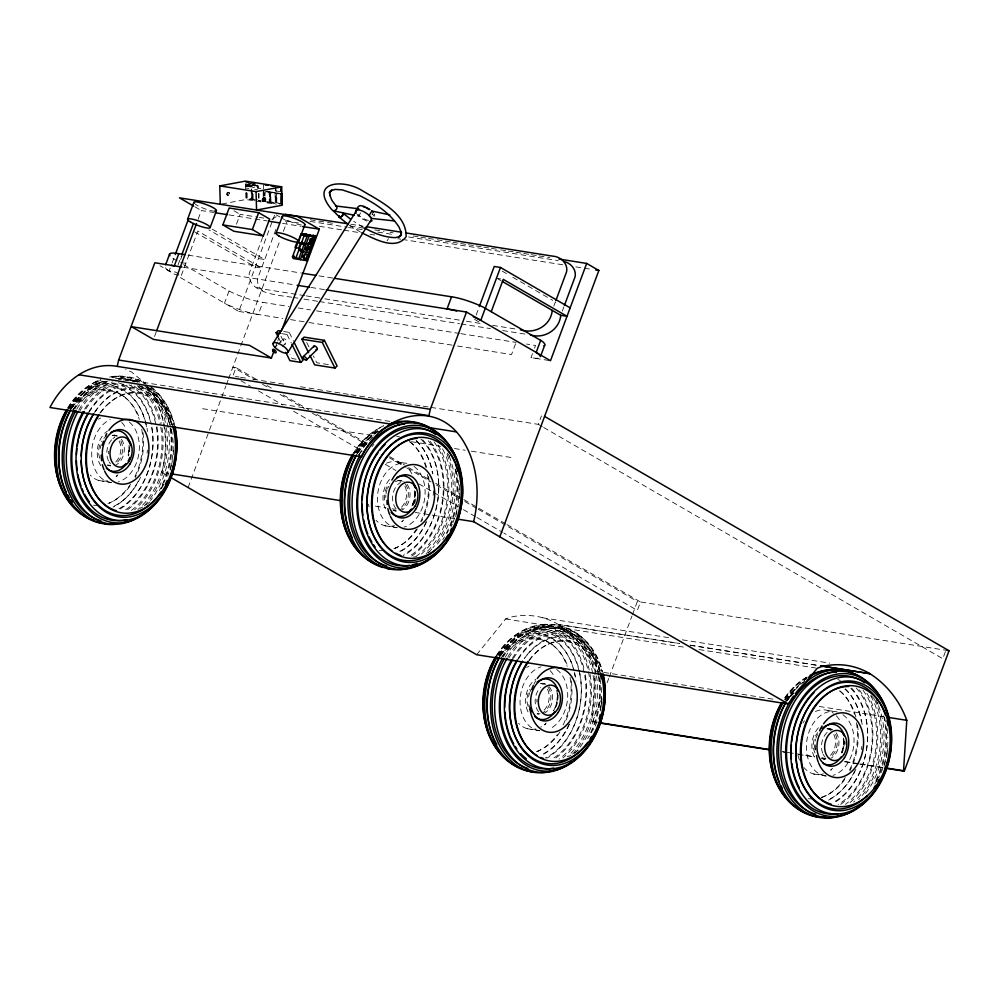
<?xml version="1.0" encoding="UTF-8"?>
<svg xmlns="http://www.w3.org/2000/svg" width="999" height="999" viewBox="0 0 999 999"><rect width="100%" height="100%" fill="white"/><g stroke="black" fill="none" stroke-linecap="round" stroke-linejoin="round"><path stroke-width="0.75" stroke-dasharray="5 3.75" d="M372.227 213.998L372.19 214.685L372.552 213.474M374.825 216.246L374.375 213.986L373.002 216.209M597.177 722.627L591.845 721.465L595.092 671.041C588.274 652.06 575.312 635.252 558.216 624.425L679.295 643.443M128.147 455.369L129.108 447.689M415.06 491.333L413.911 500.549L412.013 506.381M557.654 694.342L556.493 703.558L554.12 710.838M843.98 739.61L842.819 748.825L840.921 754.657M253.209 184.64L253.521 185.689L253.296 184.653M256.219 186.114L256.031 185.09M252.36 185.302L252.622 184.553M252.672 184.69L252.285 185.489L252.26 184.49M178.933 274.101L175.374 272.04L169.118 271.054L171.628 264.298M172.128 262.949L174.713 255.994M178.034 264.897L181.219 256.331M180.607 259.54L182.168 255.332M154.533 336.501L156.144 332.155M198.139 219.231L201.373 210.539L213.624 212.475M181.306 275.474L197.827 231.069L261.576 268.007L255.319 267.02L192.894 230.844M226.661 194.256L227.285 192.582L229.008 192.407L229.708 193.818L229.096 195.492C226.848 197.153 226.186 192.07 227.772 195.729M227.073 194.318L227.285 192.582M227.36 195.667L228.684 195.417L229.008 192.407M236.463 224.213L240.122 214.36L257.817 217.158M183.579 264.66L229.021 290.996L224.5 303.147L226.074 303.946A27.173 5.045 20.4 0 0 258.291 314.51L262.799 302.36L288.898 306.493M262.612 237.375L249.188 273.476C248.177 293.544 278.421 295.217 291.72 297.19M180.394 277.585L238.811 311.426L272.315 221.316M272.852 219.88L274.987 214.148M275.936 229.383L257.717 278.409C256.706 283.616 259.578 289.023 264.111 291.633M188.112 487.537L225.886 385.989M226.423 384.528L228.034 380.182M228.584 378.733L280.107 240.185M283.366 231.418L287.163 221.216L299.438 223.152M256.243 379.333L236.026 367.62L232.879 376.061L239.023 377.035M275.724 346.441L277.335 342.083M277.884 340.634L278.958 337.724M476.148 315.06L479.333 306.481M515.546 343.756L511.538 354.545L456.281 345.816M549 360.477L531.018 357.63L532.517 353.584M534.527 348.189L535.526 345.479L526.535 344.068M553.808 306.144L555.382 301.923L559.028 304.033M562.325 311.089L563.898 306.855M430.881 407.367L538.311 424.363L541.458 415.909M592.582 721.89L601.748 697.227M607.142 682.717L608.766 678.371M609.303 676.922L631.967 615.983M632.504 614.535L637.362 601.473L945.916 650.262M945.404 651.673L942.781 658.716L543.706 427.485M253.846 184.803L254.108 185.802L254.071 184.877M249.688 184.228L250.062 183.604M360.651 212.862L358.591 216.196L355.594 215.559M387.137 240.846L388.511 238.624M96.116 410.214L96.628 409.415M72.378 405.369L73.414 403.821M358.129 450.549L359.178 449.001M500.724 653.558L501.76 652.01M788.086 697.277L787.05 698.838A65.634 47.477 -81 0 1 796.191 688.611M476.66 654.732L505.556 618.968L509.802 617.37A120.255 86.988 -81 0 1 557.954 624.225M117.894 474.762L116.134 476.698L117.07 475.774A32.592 23.576 -81 0 1 113.624 478.234M403.658 519.955L401.885 521.878L402.822 520.954A32.592 23.576 -81 0 1 399.388 523.426M546.241 722.951L544.48 724.887L545.417 723.963A32.592 23.576 -81 0 1 540.771 727.097M832.567 768.231L830.806 770.154L831.73 769.23A32.592 23.576 -81 0 1 828.296 771.703M249.213 185.302L249.538 185.714M281.581 333.629L287.05 334.49L289.186 332.392L293.331 340.759M274.95 347.315L277.085 345.217M278.147 344.168L283.479 338.911M282.317 346.478L286.588 342.282A2.298 1.136 45.4 0 0 285.04 339.161A2.298 1.136 45.4 0 0 283.466 340.347A2.298 1.136 45.4 0 0 286.588 342.282M123.077 500.511L123.976 499.625M408.828 545.691L409.727 544.805M551.423 748.701L552.322 747.814M837.749 793.968L838.648 793.094M103.859 438.336L106.668 435.864M271.903 219.318L276.823 216.321M109.166 402.922L110.24 402.235M119.88 396.116L121.141 395.304M537.512 651.111L538.586 650.424M548.226 644.305L549.487 643.493M95.205 382.28L98.002 380.569M523.551 630.481L526.336 628.758M110.689 502.435L109.341 503.084A58.654 42.42 -81 0 0 130.594 484.078M396.441 547.614L395.104 548.264A58.654 42.42 -81 0 0 416.358 529.27M539.023 750.624L537.687 751.273A58.654 42.42 -81 0 0 557.342 734.602M824.013 796.54L825.349 795.903M285.339 221.254L288.087 220.23M254.77 185.002L254.795 185.889M540.721 627.447L543.856 626.748M245.991 183.379L246.066 186.251L246.054 181.918M246.116 188.062L248.913 188.461M257.53 188.037L257.342 185.177L257.53 188.037L252.035 187.2L252.06 184.303M257.929 185.265L258.004 188.149L258.029 185.252M269.505 191.721L269.693 202.385L269.505 191.721L264.023 190.884M269.992 191.833L275.474 192.657L275.662 203.334L270.279 202.485L269.992 191.833L270.379 202.46M275.324 190.884L275.337 186.538M269.081 192.233L269.892 192.07A42.994 31.094 -81 0 0 269.33 201.723L269.081 192.233L264.585 191.521L264.698 195.579M275.786 186.663L275.911 190.971L280.07 191.583M270.554 192.457L275.861 193.019A42.994 31.094 -81 0 0 275.299 202.672L270.804 201.96L270.554 192.457L275.861 193.019M281.268 203.609L276.773 202.897L276.511 193.406L281.83 193.956M221.79 204.008L245.904 199.513L261.014 201.898M246.341 192.607L246.503 198.689L251.898 199.538L246.503 198.689L246.166 189.573M252.235 190.497L252.372 199.65L255.17 200.062M115.335 376.173L118.881 376.473M543.681 624.363L547.227 624.662M250.287 184.328L250.374 183.004M248.913 184.952L248.951 186.289M252.697 185.564L252.747 184.578M248.276 185.015L247.527 184.74L248.489 184.89L248.526 186.226L248.264 184.852M247.877 186.114L247.839 184.94M246.066 186.251L251.561 187.088L251.448 182.78M258.004 188.149L260.801 188.549M275.911 190.971L279.945 191.608M254.782 189.423L257.567 189.835M280.095 193.394L275.961 192.77L276.236 203.421L280.282 204.058M265.397 191.358L269.892 192.07M276.511 193.406L279.52 193.881M246.79 192.757L246.94 198.177L251.436 198.888A42.994 31.094 -81 0 1 251.623 192.495M252.759 193.694L252.897 199.126L257.405 199.837M258.441 200.574L261.139 200.999M267.108 201.948L269.792 202.372M252.372 199.65L255.07 200.075M258.341 200.599L261.039 201.024M264.31 201.536L269.693 202.385M270.279 202.485L275.662 203.334M267.058 202.859L276.136 204.296M350.824 224.238L363.137 226.174M310.302 219.743L333.329 223.376M350.212 226.049L364.036 228.234M374.787 229.932L383.991 231.393M390.134 232.367L393.206 232.842M413.174 236.001L419.305 236.975M420.841 237.213L426.985 238.187M428.521 238.436L443.881 240.859M445.417 241.096L451.56 242.07M453.096 242.32L459.228 243.281M460.764 243.531L466.908 244.505M468.444 244.743L474.587 245.717M476.123 245.954L482.267 246.928M483.803 247.165L489.935 248.139M491.471 248.389L499.15 249.6M500.686 249.837L506.83 250.811M508.366 251.049L514.51 252.023M516.046 252.272L522.19 253.234M523.726 253.484L529.857 254.458M531.393 254.695L537.537 255.669M539.073 255.906L549.825 257.605M310.115 221.391L347.04 227.223M348.576 227.472L362.425 229.658M377.809 232.093L394.73 234.765M408.579 236.95L558.254 260.614M319.405 226.311L342.432 229.945M343.968 230.195L359.328 232.617M370.067 234.315L374.675 235.052M397.714 238.686L400.786 239.173M402.322 239.423L563.536 264.91M575.824 266.845L591.171 269.28M259.29 217.382L263.711 218.082M228.946 214.897L253.459 218.781M254.995 219.018L267.245 220.954M282.567 223.376L300.949 226.286M498.251 278.559L500.749 278.958M188.062 255.157L300.537 272.939M319.031 275.874L332.904 278.059M180.819 262.537L185.826 263.324M183.504 267.295L295.554 285.015M310.901 287.437L324.712 289.623M178.796 275.075L175.05 274.488L160.015 265.771M304.757 295.667L260.464 288.649L255.582 286.701M306.293 295.904L323.239 298.589M324.775 298.826L460.289 320.254M466.446 321.228L483.379 323.901M492.619 325.362L517.257 329.258M293.256 297.427L297.877 298.164M304.033 299.138L317.894 301.323M319.443 301.573L459.565 323.726M461.101 323.976L490.359 328.596M502.684 330.544L525.786 334.203M298.102 307.942L310.389 309.89M316.521 310.851L459.265 333.429M460.801 333.666L516.046 342.407M238.811 311.426L282.842 318.394M290.522 319.605L307.405 322.277M308.941 322.515L454.745 345.567M283.716 331.518L289.186 332.392M296.154 359.203L292.045 358.554L289.972 354.37M328.384 364.585L316.758 362.749L313.424 356.006M236.026 367.62L232.892 367.12L254.47 379.62M240.559 377.285L246.691 378.246M252.834 379.22L286.601 384.565M300.412 386.738L341.858 393.294M343.394 393.544L349.525 394.505M351.061 394.755L381.768 399.6M383.291 399.85L389.435 400.824M390.971 401.061L397.115 402.035M398.651 402.272L404.782 403.246M406.318 403.484L421.665 405.919M423.201 406.156L429.345 407.13M389.96 421.403L144.293 382.555L131.281 371.815L125.649 369.642M202.635 408.703L373.064 435.651M411.451 441.72L440.621 446.328M454.433 448.514L465.184 450.212M471.328 451.186L514.323 457.992M398.826 462.175L405.644 463.249M115.547 435.414L113.799 435.127A15.447 11.164 -81 0 1 116.558 436.138M401.311 480.594L399.563 480.319A15.447 11.164 -81 0 1 402.322 481.331M163.674 424.1A87.75 63.474 -81 0 1 161.938 472.377L168.082 473.351M375.362 506.118L386.101 507.817M392.245 508.791L395.317 509.278M415.284 512.437L430.631 514.86M432.167 515.109L455.194 518.743M98.901 480.519L111.189 482.455M384.652 525.699L396.94 527.634M542.632 617.744L668.531 637.649M682.354 639.835L829.757 663.136M690.047 645.142L819.018 665.534M558.216 624.425L679.507 643.606M690.259 645.304L819.23 665.696M505.556 618.968L685.202 647.364M699.025 649.55L815.721 668.006M595.092 671.041L776.26 699.687M819.255 706.48L883.74 716.683M827.734 710.451L835.926 711.75M543.893 683.603L542.145 683.316A15.447 11.164 -81 0 1 544.905 684.327M830.219 728.87L828.471 728.596A15.447 11.164 -81 0 1 831.23 729.607M591.845 721.465L596.453 722.202M782.229 751.573L786.837 752.297M788.373 752.547L814.472 756.668M822.152 757.891L825.224 758.366M845.191 761.525L859.003 763.711M860.539 763.96L883.566 767.594M782.966 751.997L789.11 752.971M798.326 754.432L813.673 756.855M821.353 758.066L825.961 758.79M844.38 761.713L858.203 763.898M859.739 764.135L882.766 767.781M538.848 714.06L537.087 713.786A15.447 11.164 -81 0 0 540.022 713.761M823.413 759.053L825.174 759.34A15.447 11.164 -81 0 1 820.004 756.343M527.235 728.708L539.522 730.644M813.561 773.975L825.848 775.911M366.833 221.054L362.537 219.056L357.093 214.685M132.293 380.132L135.302 381.368M560.639 628.321L563.648 629.557M229.021 290.996L230.594 291.795A27.173 5.045 20.4 0 0 262.799 302.36M363.286 227.31L353.696 221.353M360.514 232.13L349.375 225.175M502.185 271.104L507.504 274.188M512.824 277.272L552.722 300.387M497.002 278.371L501.036 280.707M474.55 319.343L480.482 322.777M276.199 214.86L279.857 216.97M281.069 217.682L287.163 221.216M234.028 210.826L240.122 214.36M194.93 206.805L201.373 210.539M212.325 229.196L264.723 259.553L258.466 258.566L208.878 229.832M538.311 424.363L542.357 426.698M177.198 260.964L172.577 258.179A27.173 5.045 20.4 0 1 170.979 256.868M267.033 385.589L272.427 388.711M283.216 394.955L308.828 409.802M316.92 414.485L366.795 443.394M389.722 456.668L403.209 464.485M408.591 467.607L430.169 480.107M435.564 483.229L462.525 498.851M463.873 499.637L477.36 507.442M478.708 508.229L505.669 523.851M507.017 524.637L640.484 601.972L637.35 610.414L503.871 533.079M262.562 384.303L269.293 388.211M280.082 394.468L304.345 408.529M312.437 413.211L366.371 444.455M389.285 457.742L405.469 467.107M406.818 467.894L431.081 481.955M436.476 485.077L459.39 498.364M464.785 501.486L476.923 508.516M478.271 509.29L637.362 601.473M240.971 380.756L250.412 386.226M258.504 390.909L282.767 404.97M293.556 411.213L362.312 451.061M385.227 464.335L396.016 470.591M418.931 483.866L458.029 506.518M463.424 509.652L475.561 516.683M476.91 517.457L502.522 532.305M161.938 472.377L167.17 475.412M169.118 271.054L168.069 270.329A27.173 5.045 20.4 0 1 165.135 266.096M577.347 633.591L579.919 635.789M249.925 183.629L249.85 184.253L248.002 183.441M551.148 643.793L552.285 644.855M122.815 395.604L123.938 396.665M146.016 384.915L153.734 395.517A87.75 63.474 -81 0 1 163.399 422.602M255.956 185.539L254.433 185.09L255.956 185.677M596.253 661.326L597.265 663.174M167.907 413.136L168.918 414.985M857.192 706.755L857.679 707.704M570.866 661.488L571.353 662.424M428.284 458.479L428.771 459.415M142.52 413.299L143.019 414.235M306.743 342.507L309.415 347.902M287.05 334.49L291.196 342.857M280.994 336.238L285.14 344.605M278.871 338.336L280.931 342.52M275.05 193.169L275.299 202.672M264.161 192.395L264.148 195.454M263.374 184.665L263.386 188.998M263.549 190.772L263.561 195.354M263.149 192.645L263.261 196.716M258.691 193.282L258.878 200.075A42.994 31.094 -81 0 1 259.066 193.669M255.057 185.939L254.932 184.915L254.87 185.789M251.611 188.886L251.785 199.563M251.174 189.398L251.436 198.888M250.162 185.29L250.312 186.363M249.338 185.839L249.787 186.351L249.201 185.302M245.492 184.178L245.904 199.513M214.797 211.214A12.038 2.235 20.4 0 1 195.205 204.096M301.398 225.012A12.038 2.235 20.4 0 1 285.402 219.206M538.099 358.216A27.173 5.045 20.4 0 1 531.018 357.63M263.449 195.991A42.994 31.094 -81 0 1 263.823 191.945M252.897 199.126A42.994 31.094 -81 0 1 253.034 193.531M270.804 201.96A42.994 31.094 -81 0 1 271.366 192.308M276.76 202.897A42.994 31.094 -81 0 1 277.335 193.257M264.91 196.229A42.994 31.094 -81 0 1 265.284 192.183M246.928 198.177A42.994 31.094 -81 0 1 247.065 192.595M94.53 412.5A63.761 46.116 -81 0 1 171.503 424.388M95.005 411.763A65.272 47.215 -81 0 1 173.988 424.625M118.719 378.833A72.153 52.185 -81 0 1 138.037 382.267M144.805 386.226A72.153 52.185 -81 0 1 150.549 500.437M76.823 409.053A72.153 52.185 -81 0 1 109.066 380.844M111.751 377.709A74.55 53.921 -81 0 1 145.829 384.116M150.474 387.924A74.55 53.921 -81 0 1 169.892 426.91M170.117 428.309A74.55 53.921 -81 0 1 159.365 490.509M74.813 409.028A74.55 53.921 -81 0 1 103.459 380.756M109.653 377.048A74.288 53.734 -81 0 1 142.183 383.778M146.828 387.575A74.288 53.734 -81 0 1 165.597 423.414M166.396 427.822A74.288 53.734 -81 0 1 142.882 507.317M71.416 408.616A74.288 53.734 -81 0 1 101.211 379.857M100.737 412.612A60.889 44.043 -81 0 1 172.303 424.725M118.144 378.434A73.714 53.322 -81 0 1 145.355 383.054M150.175 386.276A73.714 53.322 -81 0 1 172.802 427.722M78.784 410.052A73.714 53.322 -81 0 1 108.342 381.518M137.325 385.789A67.108 48.539 -81 0 1 172.115 424.737M88.911 412.587A67.108 48.539 -81 0 1 131.693 385.139M146.154 386.938A69.693 50.412 -81 0 1 171.578 424.787M173.576 450.149A69.693 50.412 -81 0 1 173.189 454.695M172.34 460.739A69.693 50.412 -81 0 1 171.766 463.723M171.453 465.197A69.693 50.412 -81 0 1 169.518 472.502M85.839 409.003A69.693 50.412 -81 0 1 118.893 383.216M125.612 380.257A71.828 51.948 -81 0 1 144.843 383.666M151.573 387.6A71.828 51.948 -81 0 1 174.5 427.385M84.665 409.066A71.828 51.948 -81 0 1 115.996 382.255M115.509 378.559A71.928 52.023 -81 0 1 134.765 381.98M141.508 385.926A71.928 52.023 -81 0 1 164.46 425.749M164.723 427.21A71.928 52.023 -81 0 1 137.887 509.54M73.002 409.965A71.928 52.023 -81 0 1 104.52 381.044M137.937 386.501A70.717 51.149 -81 0 1 160.165 423.976M160.764 427.097A70.717 51.149 -81 0 1 130.719 510.901M71.304 408.878A70.717 51.149 -81 0 1 103.359 381.081M118.357 379.233A70.717 51.149 -81 0 1 121.329 379.583M112.612 435.439A15.447 11.164 -81 0 1 118.319 436.426M121.403 439.248A15.447 11.164 -81 0 1 116.346 464.785M107.742 464.86A15.447 11.164 -81 0 0 110.502 465.871L108.741 465.596A15.447 11.164 -81 0 0 111.676 465.571M120.842 440.934A15.447 11.164 -81 0 1 114.585 464.51M100.262 448.464A15.447 11.164 -81 0 1 101.299 444.58M121.716 422.365A32.592 23.576 -81 0 1 126.473 429.47M129.795 446.765A32.592 23.576 -81 0 1 128.746 455.194M107.517 480.719A32.592 23.576 -81 0 1 90.247 475.137M98.327 419.268A32.592 23.576 -81 0 1 100.737 418.019M129.008 447.415A21.728 15.722 -81 0 1 128.022 455.831M100.874 465.759A21.728 15.722 -81 0 1 103.821 434.228M104.683 433.329A21.728 15.722 -81 0 1 107.48 431.056M72.752 410.027A57.717 41.746 -81 0 1 139.835 419.155M142.994 432.654A57.717 41.746 -81 0 1 135.202 477.547M130.02 486.026A57.717 41.746 -81 0 1 107.979 503.508M98.139 505.394A57.717 41.746 -81 0 1 93.444 505.182M70.804 409.178A58.654 42.42 -81 0 1 139.311 419.493M141.746 429.27A58.654 42.42 -81 0 1 134.927 476.473M129.296 422.04A32.592 23.576 -81 0 1 138.636 455.032A32.592 23.576 -81 0 1 118.332 481.905M111.488 482.592A32.592 23.576 -81 0 1 91.708 454.37A32.592 23.576 -81 0 1 110.29 419.53M99.838 413.099A59.79 43.244 -81 0 1 170.916 427.809M171.266 429.233A59.79 43.244 -81 0 1 171.578 462.787M171.254 464.298A59.79 43.244 -81 0 1 167.632 476.161M163.836 484.378A59.79 43.244 -81 0 1 159.99 490.671M149.838 502.022A59.79 43.244 -81 0 1 140.359 508.266M123.376 379.995A71.404 51.648 -81 0 1 138.162 382.305M147.677 387.4A71.404 51.648 -81 0 1 170.467 426.935M170.729 428.384A71.404 51.648 -81 0 1 163.936 482.579M163.324 483.953A71.404 51.648 -81 0 1 159.915 490.609M79.658 411.263A71.404 51.648 -81 0 1 112.762 381.918M68.569 408.653A63.299 45.779 -81 0 1 144.98 420.442M145.392 421.94A63.299 45.779 -81 0 1 146.703 428.059M147.415 450.162A63.299 45.779 -81 0 1 147.065 453.171M138.162 481.318A63.299 45.779 -81 0 1 113.037 507.117M72.153 407.455A61.975 44.83 -81 0 1 117.383 388.186A61.975 44.83 -81 0 1 147.527 431.481M140.572 477.16A61.975 44.83 -81 0 1 112.875 506.68M111.863 376.948A72.964 52.772 -81 0 1 134.628 382.093M139.398 385.277A72.964 52.772 -81 0 1 161.226 423.339M162.025 427.797A72.964 52.772 -81 0 1 134.553 509.815M68.744 408.816A72.964 52.772 -81 0 1 100.724 379.47M134.153 386.014A70.604 51.074 -81 0 1 156.006 421.865M156.943 426.548A70.604 51.074 -81 0 1 125.687 511.088M67.62 408.354A70.604 51.074 -81 0 1 101.124 380.144M128.896 445.479A15.447 11.164 -81 0 1 128.496 455.969M110.402 463.686A15.447 11.164 -81 0 1 109.091 461.888M108.529 460.864A15.447 11.164 -81 0 1 112.1 439.323M112.962 438.549A15.447 11.164 -81 0 1 114.785 437.3M129.133 384.827A68.594 49.613 -81 0 1 156.106 425.799M156.381 427.322A68.594 49.613 -81 0 1 123.539 511.026M70.08 408.866A68.594 49.613 -81 0 1 107.992 381.069M69.955 408.953A65.634 47.477 -81 0 1 150.175 420.666M151.761 427.859A65.634 47.477 -81 0 1 118.194 509.153M118.431 382.804A67.345 48.714 -81 0 1 151.274 424.163M151.836 427.135A67.345 48.714 -81 0 1 118.369 510.027M67.907 407.742A67.345 48.714 -81 0 1 108.604 381.456M146.965 386.825A68.968 49.888 -81 0 1 174.425 424.138M88.911 411.663A68.968 49.888 -81 0 1 124.113 384.178M112.238 435.264A15.172 10.977 -81 0 1 114.947 436.263M119.156 440.971A15.172 10.977 -81 0 1 113.012 464.123M110.152 465.172A15.172 10.977 -81 0 1 107.268 465.197M99.875 458.416A15.172 10.977 -81 0 1 101.623 441.133M108.566 453.821A15.447 11.164 -81 0 1 108.666 451.148M449.088 455.994A72.153 52.185 -81 0 1 436.301 545.616M455.082 469.068A74.55 53.921 -81 0 1 442.794 539.697M447.028 454.283A74.288 53.734 -81 0 1 432.854 547.802M431.83 549.013A74.288 53.734 -81 0 1 428.646 552.497M357.18 453.796A74.288 53.734 -81 0 1 379.545 429.095M442.507 448.826A71.928 52.023 -81 0 1 425.811 552.784M358.753 455.157A71.928 52.023 -81 0 1 368.331 441.733M369.355 440.609A71.928 52.023 -81 0 1 373.626 436.451M434.066 441.945A70.717 51.149 -81 0 1 416.471 556.093M357.068 454.058A70.717 51.149 -81 0 1 378.196 431.443M386.488 463.211A32.592 23.576 -81 0 1 404.47 464.922M409.253 469.655A32.592 23.576 -81 0 1 412.237 474.65M415.559 491.945A32.592 23.576 -81 0 1 412.924 505.806M394.53 525.574A32.592 23.576 -81 0 1 376.011 520.329M369.031 506.868A32.592 23.576 -81 0 1 368.481 504.233M395.467 481.68A15.447 11.164 -81 0 1 404.071 481.605M407.167 484.44A15.447 11.164 -81 0 1 402.098 509.965M393.494 510.039A15.447 11.164 -81 0 0 396.253 511.051L394.505 510.776A15.447 11.164 -81 0 0 397.44 510.751M405.407 484.153A15.447 11.164 -81 0 1 400.349 509.69M385.751 497.652A15.447 11.164 -81 0 1 385.851 494.98M386.026 493.643A15.447 11.164 -81 0 1 387.05 489.76M387.55 488.548A15.447 11.164 -81 0 1 388.761 486.276M396.653 436.276A57.717 41.746 -81 0 1 399.687 436.975M409.69 441.845A57.717 41.746 -81 0 1 426.548 467.282M428.546 476.398A57.717 41.746 -81 0 1 421.615 521.428M417.357 528.921A57.717 41.746 -81 0 1 393.743 548.688M383.903 550.574A57.717 41.746 -81 0 1 379.195 550.374M358.516 455.207A57.717 41.746 -81 0 1 362.312 450.474M409.74 441.658A58.654 42.42 -81 0 1 425.911 467.395M427.497 474.45A58.654 42.42 -81 0 1 420.679 521.653M357.492 453.109A58.654 42.42 -81 0 1 368.231 442.37M414.76 492.594A21.728 15.722 -81 0 1 411.201 507.455M385.414 508.828A21.728 15.722 -81 0 1 390.447 478.509M414.023 466.433A32.592 23.576 -81 0 1 424.538 499.375A32.592 23.576 -81 0 1 404.083 527.085M397.24 527.772A32.592 23.576 -81 0 1 377.947 492.132A32.592 23.576 -81 0 1 406.88 463.336M447.39 453.121A59.79 43.244 -81 0 1 449.85 456.705M456.293 471.578A59.79 43.244 -81 0 1 457.629 506.431M457.018 509.478A59.79 43.244 -81 0 1 452.822 522.764M452.235 524.15A59.79 43.244 -81 0 1 450.961 526.885M429.77 551.448A59.79 43.244 -81 0 1 426.111 553.446M416.371 556.618A59.79 43.244 -81 0 1 413.524 556.98M455.631 469.23A71.404 51.648 -81 0 1 450.287 526.386M448.439 530.494A71.404 51.648 -81 0 1 447.102 533.166M371.978 446.64A71.404 51.648 -81 0 1 373.926 444.268M416.396 440.547A63.299 45.779 -81 0 1 432.455 473.239M433.504 490.846A63.299 45.779 -81 0 1 433.166 495.342M426.436 521.291A63.299 45.779 -81 0 1 400.087 551.648M354.333 453.833A63.299 45.779 -81 0 1 373.226 435.527M416.096 440.896A61.975 44.83 -81 0 1 432.867 473.876M426.323 522.34A61.975 44.83 -81 0 1 398.626 551.873M357.904 452.647A61.975 44.83 -81 0 1 369.93 440.197M437.962 444.992A72.964 52.772 -81 0 1 421.428 554.033M355.257 452.684A72.964 52.772 -81 0 1 383.753 425.749L380.969 427.472A70.604 51.074 -81 0 0 353.384 453.534M430.269 441.433A70.604 51.074 -81 0 1 411.451 556.281M414.647 490.659A15.447 11.164 -81 0 1 412.125 505.894M396.166 508.866A15.447 11.164 -81 0 1 400.537 482.48M428.234 440.796A68.594 49.613 -81 0 1 410.539 555.444M356.643 452.747A68.594 49.613 -81 0 1 378.371 431.406M420.866 439.135A65.634 47.477 -81 0 1 437.737 500.187A65.634 47.477 -81 0 1 403.958 554.333M356.506 452.909A65.634 47.477 -81 0 1 373.451 435.564M422.702 439.76A67.345 48.714 -81 0 1 437.487 502.322A67.345 48.714 -81 0 1 402.884 555.881M353.671 452.922A67.345 48.714 -81 0 1 378.721 430.107M415.846 498.751A20.417 14.76 -81 0 1 414.485 503.883M397.989 480.457A15.172 10.977 -81 0 1 400.711 481.443M404.907 486.151A15.172 10.977 -81 0 1 398.763 509.315M395.916 510.352A15.172 10.977 -81 0 1 393.032 510.377M384.665 500.049A15.172 10.977 -81 0 1 389.622 483.516M459.39 484.84A69.693 50.412 -81 0 1 459.103 498.364M458.341 504.42A69.693 50.412 -81 0 1 457.817 507.417M456.868 511.838A69.693 50.412 -81 0 1 455.282 517.682M599.85 672.577A63.761 46.116 -81 0 0 524.463 658.403L524.962 657.604A65.272 47.215 -81 0 1 601.947 671.415M505.169 657.242A72.153 52.185 -81 0 1 557.317 627.547A72.153 52.185 -81 0 1 596.178 674.375M596.44 675.836A72.153 52.185 -81 0 1 574.875 753.308M503.159 657.217A74.55 53.921 -81 0 1 557.817 625.199A74.55 53.921 -81 0 1 598.239 675.099M598.463 676.498A74.55 53.921 -81 0 1 587.699 738.698M500.536 655.469A74.288 53.734 -81 0 1 553.084 624.7A74.288 53.734 -81 0 1 593.618 670.104M594.742 676.011A74.288 53.734 -81 0 1 572.315 754.37M529.083 660.801A60.889 44.043 -81 0 1 600.199 671.503M507.892 656.917A73.714 53.322 -81 0 1 561.176 626.573A73.714 53.322 -81 0 1 600.874 674.412M601.935 702.047A73.714 53.322 -81 0 1 601.585 705.019M518.044 659.502A67.108 48.539 -81 0 1 600.074 671.465M513.424 658.391A69.693 50.412 -81 0 1 599.562 671.453M601.922 698.338A69.693 50.412 -81 0 1 601.361 704.407M601.148 705.918A69.693 50.412 -81 0 1 600.112 711.912M512.25 658.516A71.828 51.948 -81 0 1 562.487 628.683A71.828 51.948 -81 0 1 601.91 671.228M502.085 656.867A71.928 52.023 -81 0 1 554.083 627.26A71.928 52.023 -81 0 1 592.807 673.938M593.069 675.399A71.928 52.023 -81 0 1 567.32 756.78M500.399 655.819A70.717 51.149 -81 0 1 580.781 651.248A70.717 51.149 -81 0 1 559.053 759.09M540.958 683.628A15.447 11.164 -81 0 1 546.665 684.615M549.063 686.588A15.447 11.164 -81 0 1 544.68 712.974M548.001 687.162A15.447 11.164 -81 0 1 542.932 712.699M529.557 706.892A15.447 11.164 -81 0 1 528.821 704.52M528.608 696.653A15.447 11.164 -81 0 1 529.632 692.769M530.132 691.558A15.447 11.164 -81 0 1 531.343 689.285M550.049 670.554A32.592 23.576 -81 0 1 554.158 676.323M558.141 694.954A32.592 23.576 -81 0 1 556.381 706.131M535.864 728.908A32.592 23.576 -81 0 1 518.593 723.326M526.673 667.457A32.592 23.576 -81 0 1 529.07 666.208M556.655 690.172A21.728 15.722 -81 0 1 553.783 710.451M527.996 711.837A21.728 15.722 -81 0 1 535.826 679.245M501.098 658.216A57.717 41.746 -81 0 1 568.169 667.344M571.341 680.843A57.717 41.746 -81 0 1 565.422 721.802M559.939 731.93A57.717 41.746 -81 0 1 536.326 751.698M499.15 657.367A58.654 42.42 -81 0 1 567.207 666.358M570.079 677.459A58.654 42.42 -81 0 1 562.599 725.973M556.618 669.442A32.592 23.576 -81 0 1 567.37 700.699A32.592 23.576 -81 0 1 549.125 729.183M539.835 730.781A32.592 23.576 -81 0 1 520.054 700.873A32.592 23.576 -81 0 1 541.083 666.82M529.12 660.027A59.79 43.244 -81 0 1 598.026 671.815M599.937 678.87A59.79 43.244 -81 0 1 599.6 712.487M597.052 721.465A59.79 43.244 -81 0 1 593.543 729.894M578.184 750.212A59.79 43.244 -81 0 1 568.706 756.455M508.753 658.179A71.404 51.648 -81 0 1 560.364 628.783A71.404 51.648 -81 0 1 598.813 675.124M599.075 676.573A71.404 51.648 -81 0 1 589.685 736.176M498.489 654.57A63.299 45.779 -81 0 1 575.037 676.248M569.018 724.3A63.299 45.779 -81 0 1 541.383 755.306M500.499 655.644A61.975 44.83 -81 0 1 574.163 670.891M574.537 672.377A61.975 44.83 -81 0 1 576.048 681.081M569.555 723.925A61.975 44.83 -81 0 1 541.221 754.869M497.839 655.694A72.964 52.772 -81 0 1 549.45 625.461A72.964 52.772 -81 0 1 589.26 670.067M590.134 674.487A72.964 52.772 -81 0 1 562.899 758.004M496.728 655.294A70.604 51.074 -81 0 1 546.316 627.347A70.604 51.074 -81 0 1 584.353 670.054M585.289 674.737A70.604 51.074 -81 0 1 554.033 759.277M557.242 693.668A15.447 11.164 -81 0 1 553.246 710.888M538.748 711.875A15.447 11.164 -81 0 1 540.447 687.512M499.225 655.756A68.594 49.613 -81 0 1 547.827 629.657A68.594 49.613 -81 0 1 584.14 672.477M584.715 675.511A68.594 49.613 -81 0 1 551.885 759.215M499.088 655.918A65.634 47.477 -81 0 1 579.233 671.703M579.545 673.139A65.634 47.477 -81 0 1 545.192 758.029M496.253 655.931A67.345 48.714 -81 0 1 573.913 655.556A67.345 48.714 -81 0 1 546.715 758.216M518.069 658.541A68.968 49.888 -81 0 1 602.772 672.327M540.571 683.453A15.172 10.977 -81 0 1 543.294 684.452M547.489 689.16A15.172 10.977 -81 0 1 543.98 710.326M528.221 706.618A15.172 10.977 -81 0 1 529.97 689.322M533.853 684.278A32.592 23.576 -81 0 1 535.801 680.694M536.913 702.01A15.447 11.164 -81 0 1 537.012 699.337M876.135 700.124A72.153 52.185 -81 0 1 878.009 704.283M878.521 705.581A72.153 52.185 -81 0 1 863.248 796.29M883.665 715.833A74.55 53.921 -81 0 1 874.025 783.965M874.687 699.687A74.288 53.734 -81 0 1 858.641 799.65M786.862 700.736A74.288 53.734 -81 0 1 807.242 678.184M870.691 695.816A71.928 52.023 -81 0 1 853.646 802.047M862.974 690.222A70.717 51.149 -81 0 1 845.379 804.37M786.725 701.086A70.717 51.149 -81 0 1 789.085 697.489M789.897 696.328A70.717 51.149 -81 0 1 797.739 687.2M800.923 684.29A70.717 51.149 -81 0 1 803.346 682.342M815.396 711.488A32.592 23.576 -81 0 1 833.378 713.199M836.375 715.821A32.592 23.576 -81 0 1 841.146 722.939M844.405 741.62A32.592 23.576 -81 0 1 842.294 752.746M823.438 773.85A32.592 23.576 -81 0 1 803.995 767.582M799.55 760.114A32.592 23.576 -81 0 1 797.939 755.144M803.009 722.939A32.592 23.576 -81 0 1 804.47 720.754M827.284 728.895A15.447 11.164 -81 0 1 832.979 729.882M836.076 732.717A15.447 11.164 -81 0 1 831.006 758.241M835.514 734.402A15.447 11.164 -81 0 1 829.257 757.966M815.147 749.787A15.447 11.164 -81 0 1 815.546 739.297M815.958 738.049A15.447 11.164 -81 0 1 817.669 734.565M839.747 690.983A57.717 41.746 -81 0 1 855.881 717.07M857.467 724.675A57.717 41.746 -81 0 1 849.874 771.003M844.692 779.495A57.717 41.746 -81 0 1 821.278 797.427M812.811 798.85A57.717 41.746 -81 0 1 808.104 798.651M839.797 690.858A58.654 42.42 -81 0 1 854.42 714.297M856.405 722.727A58.654 42.42 -81 0 1 849.587 769.929M845.266 777.547A58.654 42.42 -81 0 1 821.265 797.627M787.349 700.174A58.654 42.42 -81 0 1 789.322 697.826M790.359 696.703A58.654 42.42 -81 0 1 794.617 692.644M843.468 738.111A21.728 15.722 -81 0 1 840.746 754.52M814.322 757.105A21.728 15.722 -81 0 1 819.355 726.785M842.931 714.71A32.592 23.576 -81 0 1 853.458 747.664A32.592 23.576 -81 0 1 832.991 775.361M826.148 776.061A32.592 23.576 -81 0 1 807.03 739.372A32.592 23.576 -81 0 1 837.287 711.962M871.028 695.579A59.79 43.244 -81 0 1 877.959 703.746M887.062 728.521A59.79 43.244 -81 0 1 887.861 737.649M887.861 742.282A59.79 43.244 -81 0 1 878.496 777.846M877.771 779.158A59.79 43.244 -81 0 1 874.662 784.128A71.404 51.648 -81 0 0 886.038 726.273M884.54 717.507A71.404 51.648 -81 0 1 885.389 721.84M845.304 688.823A63.299 45.779 -81 0 1 861.363 721.515M861.737 746.628A63.299 45.779 -81 0 1 861.275 749.612M854.757 770.891A63.299 45.779 -81 0 1 827.696 800.574M784.814 699.837A63.299 45.779 -81 0 1 798.326 686.226M845.004 689.173A61.975 44.83 -81 0 1 862.199 724.937M855.881 769.193A61.975 44.83 -81 0 1 827.534 800.149M786.812 700.923A61.975 44.83 -81 0 1 789.522 697.439M790.459 696.328A61.975 44.83 -81 0 1 794.43 692.207M866.87 693.269A72.964 52.772 -81 0 1 849.225 803.271M784.939 699.675A72.964 52.772 -81 0 1 807.292 676.81M859.177 689.71A70.604 51.074 -81 0 1 840.359 804.557M784.602 698.139A70.604 51.074 -81 0 1 807.267 676.997M843.556 738.935A15.447 11.164 -81 0 1 841.033 754.17M825.074 757.142A15.447 11.164 -81 0 1 823.201 754.332M822.714 753.246A15.447 11.164 -81 0 1 832.354 729.695M856.193 687.974A68.594 49.613 -81 0 1 838.198 804.495M785.551 701.023A68.594 49.613 -81 0 1 797.739 686.5M802.322 682.829A68.594 49.613 -81 0 1 804.782 681.168M837.799 679.47A65.634 47.477 -81 0 1 840.359 680.656M850.848 688.473A65.634 47.477 -81 0 1 866.508 749.425A65.634 47.477 -81 0 1 832.866 802.622M851.61 688.049A67.345 48.714 -81 0 1 834.265 802.784M785.064 697.527A67.345 48.714 -81 0 1 806.38 678.958M845.117 741.733A20.417 14.76 -81 0 1 845.067 744.405M815.484 749.899A20.417 14.76 -81 0 1 815.471 743.306M826.897 728.733A15.172 10.977 -81 0 1 829.62 729.72M833.815 734.44A15.172 10.977 -81 0 1 830.306 755.594M824.824 758.628A15.172 10.977 -81 0 1 821.94 758.653M815.022 752.959A15.172 10.977 -81 0 1 817.731 732.642M887.861 748.164A69.693 50.412 -81 0 1 887.474 751.186M887.249 752.697A69.693 50.412 -81 0 1 886.125 758.653M885.414 761.588A69.693 50.412 -81 0 1 883.728 767.407M368.506 220.417A8.679 3.047 32.1 0 1 357.929 214.273M247.477 185.09C247.003 187.537 246.953 183.754 247.477 185.09M255.844 185.502L255.469 185.002L255.844 185.502M250.986 185.277L250.899 186.438L250.075 186.463L251.024 186.613L250.986 185.277M257.03 186.239L256.905 185.352L257.03 186.239"/><path stroke-width="1.5" d="M400.949 231.481L400.711 235.839L401.074 234.54M544.592 416.408L949.05 650.761L904.27 771.178L903.533 770.753L906.78 720.316C899.937 701.223 886.837 684.39 869.642 673.513A120.255 86.988 -81 0 0 821.49 666.658L817.257 668.244L788.348 704.008L476.66 654.732L169.793 476.923M788.348 704.008L473.626 521.653A87.75 63.474 -81 0 0 465.422 444.805C439.747 396.578 381.393 412.887 361.638 456.768L49.95 407.492C62.512 383.042 88.074 361.089 117.22 366.371L118.644 360.04L154.82 262.762L181.968 267.058M499.8 536.825L598.851 270.492L586.675 263.436L550.499 360.714L466.508 312.05L430.332 409.315L428.908 415.659L117.22 366.371M305.457 235.264L306.231 234.028L305.232 234.203M308.866 235.739L309.34 234.603L308.703 235.564C307.242 234.353 308.229 234.39 307.118 235.302M312.575 236.388L313.024 235.177L311.513 236.251M314.785 236.676L315.259 235.527L313.998 236.388M165.647 264.747L169.655 253.958M187.562 219.305L193.843 202.41M175.262 254.545L188.237 219.643M184.977 254.67L178.809 253.696L174.301 265.846A27.173 5.045 20.4 0 0 171.466 265.409M181.756 254.895L193.444 223.464M156.681 330.706L196.528 223.576M210.177 227.522L216.458 210.627M222.877 224.9L229.158 208.004L258.641 212.662L269.605 219.018L263.324 235.914L233.841 231.256L222.877 224.9L252.36 229.57L263.324 235.914M262.525 199.925L263.149 198.252L264.872 198.077L265.584 199.488L264.96 201.161L263.224 201.336L262.525 199.925L263.224 201.336M262.937 199.987L263.561 198.326L264.872 198.077M252.36 229.57L258.641 212.662M264.473 198.014L264.96 201.161M276.024 233.304L282.305 216.396M292.507 256.793L300.936 234.103L304.558 234.678L307.155 236.176L298.713 258.866L292.507 256.793L298.713 258.866M298.639 241.508L304.92 224.613M294.081 255.881L293.094 258.516L307.567 260.801M302.547 234.777L303.996 233.754L303.546 234.952M300.562 243.044L296.94 242.482L295.042 247.565L298.664 248.139L300.562 243.044L304.146 245.13M296.116 257.367L304.558 234.678M300.337 259.665L309.153 235.951M309.977 235.976L310.427 234.765L309.153 235.627M312.562 236.413L313.511 235.252L313.811 236.576M315.359 236.351C316.096 234.902 316.233 237.287 315.209 236.201M271.403 358.042L249.475 345.342L131.518 326.685L153.459 339.398L271.403 358.042L274.101 350.786M281.656 330.469L319.33 229.196L297.39 216.483L179.445 197.839L193.631 206.056M543.943 345.766A27.173 5.045 20.4 0 0 541.77 340.996L483.753 307.38A27.173 5.045 20.4 0 0 451.548 296.815L447.028 308.966L449.887 309.428A27.173 5.045 20.4 0 1 453.121 310.115M479.333 306.481L494.218 266.483L500.474 267.47L570.154 307.854M500.474 267.47L480.806 320.329L479.233 319.53A27.173 5.045 20.4 0 0 473.301 316.845M491.258 311.626L503.259 279.358L567.007 316.296L560.751 315.309L502.385 281.493M540.709 340.272L536.188 352.422L537.25 353.147A27.173 5.045 20.4 0 1 540.322 356.606M552.235 310.377C550.899 325.849 534.228 334.54 520.342 329.745M555.906 300.487L566.595 271.753C568.231 263.499 560.451 256.456 552.609 256.131L406.218 232.992M540.671 356.031L544.692 345.229M560.751 315.309C559.452 329.97 543.943 339.235 530.394 334.927M564.435 305.419L575.112 276.686C576.548 269.53 570.679 262.849 563.848 261.526M305.219 235.14L305.282 234.191M355.594 210.989L358.354 206.543L360.115 205.582L363.599 206.181L369.98 209.54M389.785 214.897L371.84 211.039L369.081 215.484L371.616 218.431L394.505 220.954M273.014 343.544L356.381 210.864A8.679 3.047 32.1 0 1 356.868 210.227M287.962 352.235L371.328 219.555A8.679 3.047 32.1 0 0 371.303 218.619M331.93 190.097L329.258 193.007L330.057 191.171L329.82 195.542L329.72 194.905L331.98 200.474L336.388 206.406M372.078 220.692L370.317 221.653M401.511 234.016L398.838 236.913L400.025 236.338L395.616 237.625C384.353 237.475 373.801 233.167 364.523 227.959M278.172 336.938L276.111 332.754L278.234 330.657L280.969 331.094M308.616 352.709L301.935 339.21L304.071 337.113L324.4 340.322L337.1 365.971L334.965 368.069L314.623 364.847L309.952 355.407M303.346 356.606L313.998 346.104M285.764 352.285L289.91 360.651L300.861 362.387L302.997 360.289L294.018 342.158M301.935 339.21L322.277 342.42L324.4 340.322M306.456 359.965A2.298 1.136 45.4 0 0 304.907 356.855A2.298 1.136 45.4 0 0 303.334 358.042A2.298 1.136 45.4 0 0 306.456 359.965L317.108 349.475M331.381 190.472L330.744 190.684L335.152 189.398L342.22 189.872L360.052 195.792C375.474 203.634 389.635 212.712 399.038 227.048L401.049 232.118M219.78 185.901L245.404 181.119L281.681 186.85L282.18 205.245L256.556 210.027L256.056 191.633L219.78 185.901L220.28 204.296M256.056 191.633L281.681 186.85M281.181 187.512L281.293 191.82L281.219 188.948M281.019 194.118L281.83 193.956M339.048 215.572A2.847 1.486 -44.7 0 0 338.886 216.121L339.697 217.332L341.883 216.321A2.847 1.486 -44.7 0 0 343.269 214.098L342.857 212.987M285.264 214.285L347.752 223.751M358.803 208.803L335.589 205.944M245.954 181.943L248.751 182.355M251.923 182.892L254.72 183.292M265.21 184.99L267.994 185.389M271.166 185.926L273.988 186.326M366.208 226.661L401.598 232.255M559.04 259.066L586.675 263.436M595.779 270.005L598.851 270.492M215.16 212.725L227.41 214.66M268.781 221.204L279.495 222.889M302.472 226.523L319.33 229.196M301.91 234.802L316.383 237.1M304.745 235.789L307.155 236.176M313.449 244.992L304.408 243.569L301.81 242.07M310.502 252.897L301.461 251.473L298.876 249.975M302.085 273.189L315.946 275.387M334.44 278.309L451.548 296.815M297.09 285.264L309.365 287.2M326.248 289.872L466.508 312.05M276.111 332.754L280.207 333.404M118.644 360.04L430.332 409.315M394.568 422.127L399.175 422.852M426.81 427.222L455.981 431.843M79.121 374.812L390.809 424.1M171.154 473.838L341.583 500.774M456.73 518.993L473.626 521.653M946.965 650.424L949.05 650.761M820.554 665.771L869.904 673.701L820.766 665.933M888.348 717.407L906.78 720.316M599.512 722.689L769.954 749.637M885.102 767.844L903.533 770.753M598.713 722.864L769.155 749.812M885.838 768.268L904.27 771.178M354.108 215.235L333.167 210.727A2.797 1.848 -38.5 0 0 336.401 209.228A2.797 1.848 -38.5 0 0 336.401 206.468M363.424 206.855L364.747 207.193M366.208 207.78L369.155 209.528M361.788 232.804C374.325 238.761 395.567 251.049 406.118 236.726C406.78 213.574 379.345 200.999 362.587 190.846C342.694 178.072 308.316 182.155 332.043 209.927M300.936 234.103L303.534 235.602M298.664 248.139L302.247 250.212M350.112 218.831L342.869 213.012A2.785 1.161 -48.1 0 1 341.533 216.446A2.785 1.161 -48.1 0 1 339.136 216.383M339.423 217.357L348.151 224.363M371.84 211.039L373.339 212.55M332.842 210.389L339.697 217.332M322.277 342.42L334.965 368.069M291.883 344.255L300.861 362.387M355.544 211.988L356.056 213.249M194.156 203.134A12.038 2.235 20.4 0 1 206.93 204.807A12.038 2.235 20.4 0 1 214.797 211.214M282.617 217.133A12.038 2.235 20.4 0 1 293.918 218.232A12.038 2.235 20.4 0 1 304.458 225.062M169.942 255.694A27.173 5.045 20.4 0 1 178.809 253.696M454.258 310.389A27.173 5.045 20.4 0 1 456.643 311.026M281.268 203.609A42.994 31.094 -81 0 1 281.83 193.968M313.811 347.09A2.298 1.136 45.4 0 1 315.097 346.116A2.298 1.136 45.4 0 1 317.295 348.489A2.298 1.136 45.4 0 1 316.009 349.463M132.18 420.017A32.592 23.576 -81 0 1 143.806 469.18A32.592 23.576 -81 0 1 104.595 471.053M103.983 469.667A32.592 23.576 -81 0 1 102.385 464.697M101.636 460.726A32.592 23.576 -81 0 1 101.249 455.169M102.335 445.329A32.592 23.576 -81 0 1 103.446 441.233M105.507 436.088A32.592 23.576 -81 0 1 106.768 433.666M108.916 430.307A32.592 23.576 -81 0 1 130.682 419.667M172.727 426.148A60.889 44.043 -81 0 1 152.335 502.572A60.889 44.043 -81 0 1 95.479 493.993A60.889 44.043 -81 0 1 99.076 415.022M174.363 426.036A65.272 47.215 -81 0 1 119.218 516.933A65.272 47.215 -81 0 1 93.444 414.223M127.547 439.485A15.447 11.164 -81 0 1 130.644 445.754M129.833 457.505A15.447 11.164 -81 0 1 128.122 460.989M125.849 463.836A15.447 11.164 -81 0 1 123.164 465.859M175.712 436.338A71.828 51.948 -81 0 1 175.924 439.41M173.676 465.734A71.828 51.948 -81 0 1 168.531 481.968M167.932 483.366A71.828 51.948 -81 0 1 164.61 490.122M163.137 492.719A71.828 51.948 -81 0 1 161.588 495.242M159.153 498.826A71.828 51.948 -81 0 1 87.338 508.004A71.828 51.948 -81 0 1 83.154 411.613M78.996 511.688A70.604 51.074 -81 0 1 66.896 409.615M93.894 520.429A72.964 52.772 -81 0 1 67.994 410.139M111.151 432.367A20.442 14.785 -81 0 1 129.858 443.194M125.837 464.373A20.442 14.785 -81 0 1 106.369 468.281M111.001 523.613A74.288 53.734 -81 0 1 104.72 523.638M100.062 523.001A74.288 53.734 -81 0 1 70.667 409.965M127.323 521.303A74.55 53.921 -81 0 1 123.102 522.789M114.535 524.425A74.55 53.921 -81 0 1 67.145 487.949A74.55 53.921 -81 0 1 74.063 410.389M100.949 520.741A72.153 52.185 -81 0 1 76.074 410.352M175.112 427.16A68.968 49.888 -81 0 1 115.559 520.104A68.968 49.888 -81 0 1 88.124 412.999M126.673 519.605A69.693 50.412 -81 0 1 77.235 488.611A69.693 50.412 -81 0 1 84.341 411.438M145.28 512.1A73.714 53.322 -81 0 1 137.013 517.969M134.553 519.305A73.714 53.322 -81 0 1 75.237 497.377A73.714 53.322 -81 0 1 78.034 411.388M67.62 498.563A67.345 48.714 -81 0 1 63.574 492.357M62.125 489.635A67.345 48.714 -81 0 1 66.334 410.327M116.521 510.726A59.79 43.244 -81 0 1 98.214 415.472M72.315 502.11A70.717 51.149 -81 0 1 70.704 499.85M69.156 497.465A70.717 51.149 -81 0 1 67.707 494.942M66.359 492.332A70.717 51.149 -81 0 1 70.567 410.152M89.423 501.823A67.108 48.539 -81 0 1 84.653 494.293M83.279 491.533A67.108 48.539 -81 0 1 82.03 488.686M80.994 486.014A67.108 48.539 -81 0 1 77.872 474.525M77.148 470.017A67.108 48.539 -81 0 1 76.424 460.664M76.486 454.495A67.108 48.539 -81 0 1 76.935 448.676M77.31 445.754A67.108 48.539 -81 0 1 78.309 439.972M78.609 438.561A67.108 48.539 -81 0 1 88.137 413.886M167.17 480.457A63.761 46.116 -81 0 1 165.297 484.415M160.964 491.883A63.761 46.116 -81 0 1 110.739 513.261A63.761 46.116 -81 0 1 81.144 460.576M81.156 456.093A63.761 46.116 -81 0 1 93.756 413.698M56.394 468.044A63.299 45.779 -81 0 1 55.782 463.748M55.257 454.882A63.299 45.779 -81 0 1 55.295 451.923M55.682 445.941A63.299 45.779 -81 0 1 56.031 442.932M56.743 438.461A63.299 45.779 -81 0 1 57.343 435.527M58.854 429.732A63.299 45.779 -81 0 1 62.413 419.992M366.97 499.775A63.761 46.116 -81 0 1 403.783 437.038A63.761 46.116 -81 0 1 454.782 462.362M455.332 463.748A63.761 46.116 -81 0 1 457.679 471.078M451.71 528.284A63.761 46.116 -81 0 1 450.387 530.894M448.251 534.665A63.761 46.116 -81 0 1 445.142 539.36M444.243 540.584A63.761 46.116 -81 0 1 393.419 557.055A63.761 46.116 -81 0 1 366.92 501.273M379.433 431.98A74.55 53.921 -81 0 1 433.941 431.106M414.473 565.909A74.55 53.921 -81 0 1 356.293 541.158A74.55 53.921 -81 0 1 359.827 455.569M431.044 557.28A73.714 53.322 -81 0 1 360.614 541.833A73.714 53.322 -81 0 1 372.989 443.044A73.714 53.322 -81 0 1 445.579 441.283M444.917 544.005A71.828 51.948 -81 0 1 365.085 541.183A71.828 51.948 -81 0 1 388.998 433.966A71.828 51.948 -81 0 1 460.514 474.026M461.476 481.518A71.828 51.948 -81 0 1 461.688 484.59M451.773 532.642A71.828 51.948 -81 0 1 450.374 535.302M448.901 537.899A71.828 51.948 -81 0 1 447.352 540.422M391.883 480.044A32.592 23.576 -81 0 1 427.597 471.703A32.592 23.576 -81 0 1 425.537 520.329A32.592 23.576 -81 0 1 390.359 516.233M389.747 514.86A32.592 23.576 -81 0 1 387.849 508.578M387.225 504.545A32.592 23.576 -81 0 1 387.013 500.349M409.465 565.384A69.693 50.412 -81 0 1 359.465 484.777A69.693 50.412 -81 0 1 435.764 434.565M416.87 563.461A69.693 50.412 -81 0 1 412.437 564.785M393.631 568.931A74.288 53.734 -81 0 1 387.362 568.456M382.792 567.457A74.288 53.734 -81 0 1 356.431 455.144M389.747 423.913A74.288 53.734 -81 0 1 415.072 422.689M413.998 485.514A15.447 11.164 -81 0 1 415.184 487.475M411.613 509.015A15.447 11.164 -81 0 1 409.852 510.477M364.747 556.868A70.604 51.074 -81 0 1 352.647 454.795M379.645 565.609A72.964 52.772 -81 0 1 353.758 455.319M392.045 422.989A72.964 52.772 -81 0 1 397.627 422.127M396.915 477.547A20.442 14.785 -81 0 1 415.621 488.374M411.588 509.552A20.442 14.785 -81 0 1 391.133 512.45M386.7 565.921A72.153 52.185 -81 0 1 366.583 448.114M367.507 446.853A72.153 52.185 -81 0 1 404.483 424.013M353.384 543.756A67.345 48.714 -81 0 1 352.872 454.208M400.924 555.494A59.79 43.244 -81 0 1 395.641 553.196M391.908 550.861A59.79 43.244 -81 0 1 372.177 493.531A59.79 43.244 -81 0 1 405.644 441.296M407.03 440.709A59.79 43.244 -81 0 1 417.008 438.324M352.11 537.512A70.717 51.149 -81 0 1 356.331 455.332M375.174 547.002A67.108 48.539 -81 0 1 373.489 544.642M371.903 542.12A67.108 48.539 -81 0 1 369.031 536.713M367.794 533.866A67.108 48.539 -81 0 1 363.624 519.705M362.899 515.197A67.108 48.539 -81 0 1 362.162 504.27M362.25 499.675A67.108 48.539 -81 0 1 364.073 485.164M364.373 483.741A67.108 48.539 -81 0 1 377.947 452.834M379.857 450.287A67.108 48.539 -81 0 1 385.077 444.443M342.145 513.224A63.299 45.779 -81 0 1 341.546 508.941M341.296 492.632A63.299 45.779 -81 0 1 341.783 488.124M342.507 483.641A63.299 45.779 -81 0 1 343.107 480.719M343.444 479.258A63.299 45.779 -81 0 1 348.176 465.184M600.262 674.075A63.761 46.116 -81 0 1 601.298 678.696M600.274 714.46A63.761 46.116 -81 0 1 599.1 718.83M591.57 736.438A63.761 46.116 -81 0 1 590.084 738.885M587.724 742.369A63.761 46.116 -81 0 1 522.976 749.337A63.761 46.116 -81 0 1 522.102 661.887M537.262 678.496A32.592 23.576 -81 0 1 573.863 680.519A32.592 23.576 -81 0 1 561.351 729.282A32.592 23.576 -81 0 1 529.82 707.554M531.793 689.422A32.592 23.576 -81 0 1 533.279 685.514M600.649 672.914A60.889 44.043 -81 0 1 581.018 750.461A60.889 44.043 -81 0 1 523.601 741.795A60.889 44.043 -81 0 1 528.246 661.987M602.709 674.225A65.272 47.215 -81 0 1 579.545 754.682A65.272 47.215 -81 0 1 519.355 744.879A65.272 47.215 -81 0 1 522.552 661.163M604.333 689.148A71.828 51.948 -81 0 1 604.395 692.245M599.55 722.939A71.828 51.948 -81 0 1 596.865 730.157M596.278 731.555A71.828 51.948 -81 0 1 589.135 744.642M587.499 747.015A71.828 51.948 -81 0 1 515.684 756.193A71.828 51.948 -81 0 1 511.5 659.802M507.342 759.877A70.604 51.074 -81 0 1 495.966 656.543M522.24 768.618A72.964 52.772 -81 0 1 497.09 657.005M537.087 682.217A20.442 14.785 -81 0 1 558.191 691.383M554.857 711.513A20.442 14.785 -81 0 1 534.715 716.47M531.243 711.738A20.442 14.785 -81 0 1 530.307 709.515M534.64 771.915A74.288 53.734 -81 0 1 491.183 732.654A74.288 53.734 -81 0 1 499.013 658.154M557.055 768.905A74.55 53.921 -81 0 1 548.588 771.727M545.729 772.277A74.55 53.921 -81 0 1 496.091 737.799A74.55 53.921 -81 0 1 502.41 658.578M527.847 768.481A72.153 52.185 -81 0 1 504.42 658.541M603.134 673.838A68.968 49.888 -81 0 1 543.906 768.293A68.968 49.888 -81 0 1 517.257 659.852M526.423 758.865A67.108 48.539 -81 0 1 520.791 753.671M516.908 748.85A67.108 48.539 -81 0 1 515.272 746.403M513.723 743.818A67.108 48.539 -81 0 1 510.377 736.875M509.852 735.551A67.108 48.539 -81 0 1 506.218 722.714M505.944 721.228A67.108 48.539 -81 0 1 504.895 712M504.745 707.267A67.108 48.539 -81 0 1 506.955 686.75M507.28 685.339A67.108 48.539 -81 0 1 511.775 671.578M512.325 670.279A67.108 48.539 -81 0 1 516.483 662.075M553.533 768.131A69.693 50.412 -81 0 1 505.257 735.951A69.693 50.412 -81 0 1 512.687 659.627M571.341 762.137A73.714 53.322 -81 0 1 505.856 749.562A73.714 53.322 -81 0 1 507.13 658.241M495.966 746.753A67.345 48.714 -81 0 1 495.454 657.217M543.506 758.503A59.79 43.244 -81 0 1 540.834 757.479M536.95 755.481A59.79 43.244 -81 0 1 528.184 661.288M496.765 744.405A70.717 51.149 -81 0 1 499.65 657.067M483.666 706.056A63.299 45.779 -81 0 1 483.603 701.585M483.641 700.112A63.299 45.779 -81 0 1 483.778 697.14M484.178 692.632A63.299 45.779 -81 0 1 484.59 689.622M485.689 683.716A63.299 45.779 -81 0 1 489.635 670.878M867.269 795.604A63.761 46.116 -81 0 1 801.722 782.03A63.761 46.116 -81 0 1 821.815 691.92A63.761 46.116 -81 0 1 885.264 714.884M886.962 720.878A63.761 46.116 -81 0 1 887.899 725.511M879.295 779.17A63.761 46.116 -81 0 1 877.896 781.705M875.636 785.351A63.761 46.116 -81 0 1 874.05 787.637M859.952 805.556A73.714 53.322 -81 0 1 789.522 790.109A73.714 53.322 -81 0 1 801.897 691.333A73.714 53.322 -81 0 1 874.487 689.56M878.558 784.889A71.828 51.948 -81 0 1 796.64 794.168A71.828 51.948 -81 0 1 815.808 683.791A71.828 51.948 -81 0 1 889.435 722.302M889.884 725.262A71.828 51.948 -81 0 1 890.246 728.271M887.999 760.701A71.828 51.948 -81 0 1 882.604 776.822M881.343 779.57A71.828 51.948 -81 0 1 879.994 782.254M823.588 723.776A32.592 23.576 -81 0 1 858.616 722.914A32.592 23.576 -81 0 1 852.646 770.591A32.592 23.576 -81 0 1 818.656 763.136M818.193 761.95A32.592 23.576 -81 0 1 816.508 755.531M819.605 730.781A32.592 23.576 -81 0 1 822.127 725.961M838.373 813.673A69.693 50.412 -81 0 1 788.373 733.054A69.693 50.412 -81 0 1 864.672 682.854M831.18 804.183A59.79 43.244 -81 0 1 801.348 739.884A59.79 43.244 -81 0 1 848.75 686.488M807.242 813.498A72.964 52.772 -81 0 1 783.403 702.272M809.977 675.324A72.964 52.772 -81 0 1 829.62 670.279M825.674 817.07A74.288 53.734 -81 0 1 820.966 817.182M816.27 816.732A74.288 53.734 -81 0 1 786.088 702.072M808.453 677.372A74.288 53.734 -81 0 1 843.98 670.966M815.621 814.197A72.153 52.185 -81 0 1 779.57 736.85A72.153 52.185 -81 0 1 836.438 672.165M842.906 733.79A15.447 11.164 -81 0 1 844.093 735.751M796.24 806.842A70.604 51.074 -81 0 1 781.555 703.084M795.279 693.643A74.55 53.921 -81 0 1 860.501 677.572M841.995 814.772A74.55 53.921 -81 0 1 836.338 816.658M833.478 817.294A74.55 53.921 -81 0 1 781.23 779.707A74.55 53.921 -81 0 1 793.543 696.041M827.085 725.212A20.442 14.785 -81 0 1 844.205 735.451M841.183 756.792A20.442 14.785 -81 0 1 823.226 763.361M822.277 728.508A20.442 14.785 -81 0 1 825.848 725.823M781.43 790.858A67.345 48.714 -81 0 1 781.78 702.484M782.379 788.411A70.717 51.149 -81 0 1 781.031 785.801M779.195 781.73A70.717 51.149 -81 0 1 785.239 703.608M799.312 787.749A67.108 48.539 -81 0 1 791.807 763.473M791.333 758.84A67.108 48.539 -81 0 1 791.333 745.054M791.608 742.132A67.108 48.539 -81 0 1 798.651 715.546M799.287 714.148A67.108 48.539 -81 0 1 813.985 692.732M770.454 757.217A63.299 45.779 -81 0 1 770.067 752.809M770.104 742.407A63.299 45.779 -81 0 1 770.341 739.41M770.916 734.902A63.299 45.779 -81 0 1 771.415 731.917M772.352 727.547A63.299 45.779 -81 0 1 776.51 714.797M357.829 209.94A8.679 3.047 32.1 0 1 370.779 217.457M309.852 243.144L308.291 243.257L310.414 241.271C308.928 240.559 310.202 238.062 311.638 238.299C318.918 236.164 309.365 248.763 312.325 241.633L309.852 243.144M306.893 250.387C302.497 251.885 311.401 239.56 307.28 248.863C317.02 238.911 306.169 259.153 310.19 247.727L306.893 250.387M303.871 256.943L304.258 258.067L306.094 258.491L307.567 254.52L305.02 254.645L303.871 256.943M307.155 234.59C305.894 236.95 306.393 233.167 307.155 234.59M311.064 235.764L311.001 236.064A1.411 0.937 -59.9 0 1 310.439 236.101C311.201 234.178 310.751 235.439 311.064 235.764M310.776 239.947L312.675 240.697L313.112 239.51L310.776 239.947M303.858 234.553C304.795 236.563 305.469 232.205 303.858 234.553M304.096 234.515L304.795 234.29L304.121 234.428M302.734 256.656C307.804 269.905 313.211 241.858 302.734 256.656M281.443 193.606L281.631 204.271L281.443 193.606M279.121 236.101A12.038 2.235 20.4 0 0 298.177 241.958A12.038 2.235 20.4 0 0 284.703 234.153A12.038 2.235 20.4 0 0 279.121 236.101M190.659 222.115A12.038 2.235 20.4 0 0 209.715 227.972A12.038 2.235 20.4 0 0 196.241 220.167A12.038 2.235 20.4 0 0 190.659 222.115M129.183 461.126A15.172 10.977 -81 0 0 123.539 437.062A15.172 10.977 -81 0 0 110.464 457.879A15.172 10.977 -81 0 0 129.183 461.126M129.833 464.223A21.728 15.722 -81 0 0 121.753 429.745A21.728 15.722 -81 0 0 102.997 459.577A21.728 15.722 -81 0 0 129.833 464.223M447.152 540.559A65.272 47.215 -81 0 0 428.946 433.978A65.272 47.215 -81 0 0 368.206 518.194A65.272 47.215 -81 0 0 447.152 540.559M446.903 537.974A60.889 44.043 -81 0 0 429.932 438.561A60.889 44.043 -81 0 0 373.276 517.107A60.889 44.043 -81 0 0 446.903 537.974M446.478 542.594A68.968 49.888 -81 0 0 427.235 429.982A68.968 49.888 -81 0 0 363.049 518.968A68.968 49.888 -81 0 0 446.478 542.594M414.947 506.306A15.172 10.977 -81 0 0 409.303 482.242A15.172 10.977 -81 0 0 396.216 503.071A15.172 10.977 -81 0 0 414.947 506.306M415.596 509.403A21.728 15.722 -81 0 0 407.505 474.925A21.728 15.722 -81 0 0 388.761 504.757A21.728 15.722 -81 0 0 415.596 509.403M557.529 709.315A15.172 10.977 -81 0 0 551.885 685.252A15.172 10.977 -81 0 0 538.798 706.068A15.172 10.977 -81 0 0 557.529 709.315M558.179 712.412A21.728 15.722 -81 0 0 550.099 677.934A21.728 15.722 -81 0 0 531.343 707.767A21.728 15.722 -81 0 0 558.179 712.412M876.061 788.835A65.272 47.215 -81 0 0 857.854 682.255A65.272 47.215 -81 0 0 797.115 766.47A65.272 47.215 -81 0 0 876.061 788.835M875.823 786.25A60.889 44.043 -81 0 0 858.84 686.837A60.889 44.043 -81 0 0 802.185 765.396A60.889 44.043 -81 0 0 875.823 786.25M875.386 790.871A68.968 49.888 -81 0 0 856.143 678.259A68.968 49.888 -81 0 0 791.957 767.244A68.968 49.888 -81 0 0 875.386 790.871M843.855 754.582A15.172 10.977 -81 0 0 838.211 730.519A15.172 10.977 -81 0 0 825.124 751.348A15.172 10.977 -81 0 0 843.855 754.582M844.505 757.679A21.728 15.722 -81 0 0 836.425 723.201A21.728 15.722 -81 0 0 817.669 753.046A21.728 15.722 -81 0 0 844.505 757.679M274.563 346.953A8.679 3.047 32.1 0 0 287.475 352.872A8.679 3.047 32.1 0 0 279.42 343.843A8.679 3.047 32.1 0 0 274.563 346.953M272.802 350.849A2.298 1.136 45.4 0 0 275.924 352.784A2.298 1.136 45.4 0 0 274.388 349.662A2.298 1.136 45.4 0 0 272.802 350.849"/></g></svg>
